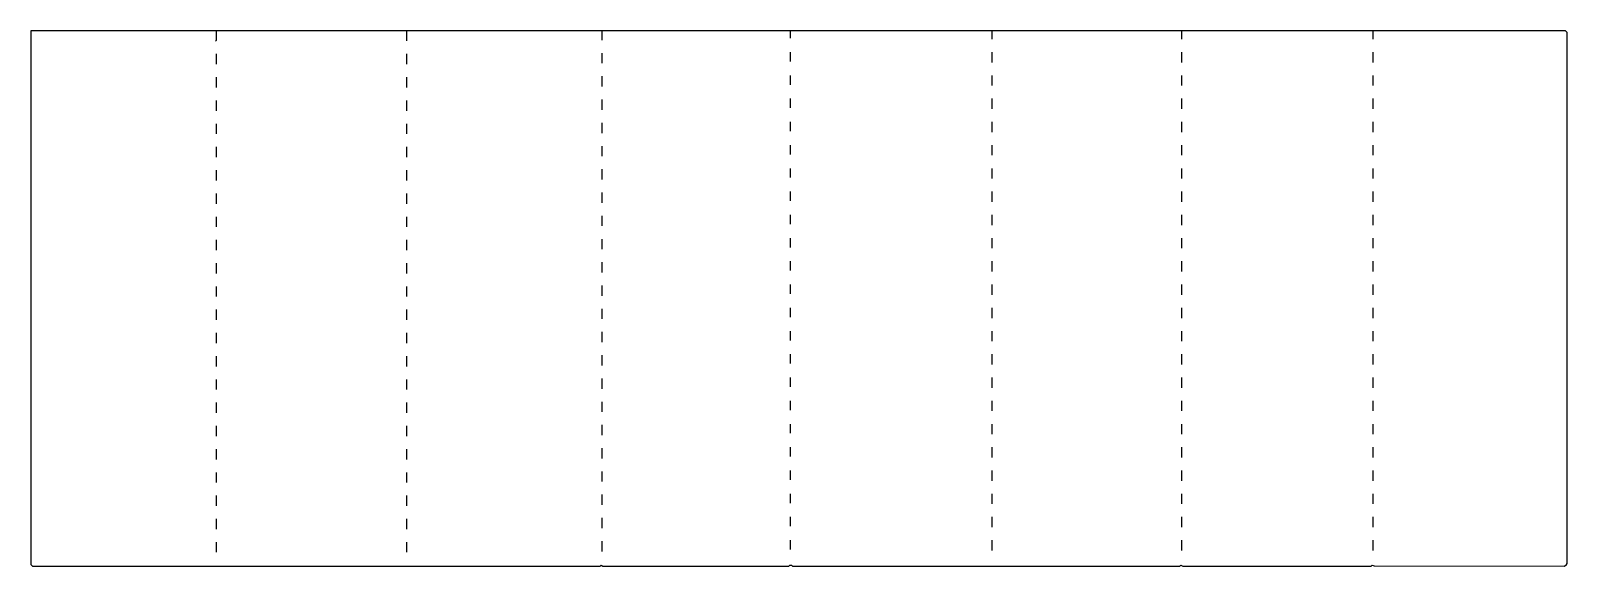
# Model space of a CAD drawing. Extents: x 85 to 1739, y 31 to 607.
import ezdxf

# ---------------------------------------------------------------- set-up
doc = ezdxf.new("R2010")
doc.units = 0
doc.layers.get('0').update_dxf_attribs({"linetype": 'CONTINUOUS'})

msp = doc.modelspace()

# ---------------------------------------------------------------- linework, layer by layer
at = {"color": 250, "linetype": 'CONTINUOUS'}
for points in [[(1736, 31), (1738, 33), (1739, 34), (1739, 605), (1737, 607), (85, 607), (85, 33), (87, 31), (698, 31), (699, 32), (701, 31), (901, 31), (902, 32), (904, 32), (905, 31), (1322, 31), (1323, 32), (1325, 31), (1528, 31), (1529, 32), (1531, 31.5), (1736, 31)], [(490, 596), (490, 607)], [(700, 597), (700, 607)], [(903, 599), (903, 607)], [(1120, 598), (1120, 607)], [(1530, 598), (1530, 607)], [(490, 571), (490, 582)], [(700, 572), (700, 583)], [(903, 574), (903, 584)], [(1120, 573), (1120, 584)], [(1530, 573), (1530, 584)], [(490, 546), (490, 557)], [(700, 547), (700, 558)], [(903, 549), (903, 559)], [(1120, 548), (1120, 559)], [(1530, 548), (1530, 559)], [(490, 521), (490, 532)], [(700, 522), (700, 533)], [(903, 524), (903, 534)], [(1120, 523), (1120, 534)], [(1530, 523), (1530, 534)], [(490, 496), (490, 507)], [(700, 497), (700, 508)], [(903, 499), (903, 509)], [(1120, 498), (1120, 509)], [(1530, 498), (1530, 509)], [(490, 471), (490, 482)], [(700, 472), (700, 483)], [(903, 474), (903, 484)], [(1120, 473), (1120, 484)], [(1530, 473), (1530, 484)], [(490, 446), (490, 457)], [(700, 447), (700, 458)], [(903, 449), (903, 459)], [(1120, 448), (1120, 459)], [(1530, 448), (1530, 459)], [(490, 421), (490, 432)], [(700, 422), (700, 433)], [(903, 424), (903, 434)], [(1120, 423), (1120, 434)], [(1530, 423), (1530, 434)], [(490, 396), (490, 407)], [(700, 397), (700, 408)], [(903, 399), (903, 409)], [(1120, 398), (1120, 409)], [(1530, 398), (1530, 409)], [(490, 371), (490, 382)], [(700, 372), (700, 383)], [(903, 374), (903, 384)], [(1120, 373), (1120, 384)], [(1530, 373), (1530, 384)], [(490, 346), (490, 357)], [(700, 347), (700, 358)], [(903, 349), (903, 359)], [(1120, 348), (1120, 359)], [(1530, 348), (1530, 359)], [(490, 321), (490, 332)], [(700, 322), (700, 333)], [(903, 324), (903, 334)], [(1120, 323), (1120, 334)], [(1530, 323), (1530, 334)], [(490, 296), (490, 307)], [(700, 297), (700, 308)], [(903, 299), (903, 309)], [(1120, 298), (1120, 309)], [(1530, 298), (1530, 309)], [(490, 271), (490, 282)], [(700, 272), (700, 283)], [(903, 274), (903, 284)], [(1120, 273), (1120, 284)], [(1530, 273), (1530, 284)], [(490, 246), (490, 257)], [(700, 247), (700, 258)], [(903, 249), (903, 259)], [(1120, 248), (1120, 259)], [(1530, 248), (1530, 259)], [(490, 221), (490, 232)], [(700, 222), (700, 233)], [(903, 224), (903, 234)], [(1120, 223), (1120, 234)], [(1530, 223), (1530, 234)], [(490, 196), (490, 207)], [(700, 197), (700, 208)], [(903, 199), (903, 209)], [(1120, 198), (1120, 209)], [(1530, 198), (1530, 209)], [(490, 171), (490, 182)], [(700, 172), (700, 183)], [(903, 174), (903, 184)], [(1120, 173), (1120, 184)], [(1530, 173), (1530, 184)], [(490, 146), (490, 157)], [(700, 147), (700, 158)], [(903, 149), (903, 159)], [(1120, 148), (1120, 159)], [(1530, 148), (1530, 159)], [(700, 122), (700, 133)], [(903, 124), (903, 134)], [(1120, 123), (1120, 134)], [(1530, 123), (1530, 134)], [(490, 121), (490, 132)], [(490, 96), (490, 107)], [(700, 97), (700, 108)], [(903, 99), (903, 109)], [(1120, 98), (1120, 109)], [(1530, 98), (1530, 109)], [(700, 72), (700, 83)], [(903, 74), (903, 84)], [(1120, 73), (1120, 84)], [(1530, 73), (1530, 84)], [(490, 71), (490, 82)], [(490, 46), (490, 57)], [(700, 47), (700, 58)], [(903, 49), (903, 59)], [(1120, 48), (1120, 59)], [(1530, 48), (1530, 59)]]:
    msp.add_lwpolyline(points, dxfattribs=at)
at = {"color": 251, "linetype": 'CONTINUOUS'}
for points in [[(284, 596), (285, 597), (285, 607)], [(1324, 598), (1324, 607)], [(285, 571), (285, 582)], [(1324, 573), (1324, 584)], [(285, 546), (285, 557)], [(1324, 548), (1324, 559)], [(285, 521), (285, 532)], [(1324, 523), (1324, 534)], [(285, 496), (285, 507)], [(1324, 498), (1324, 509)], [(285, 471), (285, 482)], [(1324, 473), (1324, 484)], [(285, 446), (285, 457)], [(1324, 448), (1324, 459)], [(285, 421), (285, 432)], [(1324, 423), (1324, 434)], [(285, 396), (285, 407)], [(1324, 398), (1324, 409)], [(285, 371), (285, 382)], [(1324, 373), (1324, 384)], [(285, 346), (285, 357)], [(1324, 348), (1324, 359)], [(285, 321), (285, 332)], [(1324, 323), (1324, 334)], [(285, 296), (285, 307)], [(1324, 298), (1324, 309)], [(285, 271), (285, 282)], [(1324, 273), (1324, 284)], [(285, 246), (285, 257)], [(1324, 248), (1324, 259)], [(285, 221), (285, 232)], [(1324, 223), (1324, 234)], [(285, 196), (285, 207)], [(1324, 198), (1324, 209)], [(285, 171), (285, 182)], [(1324, 173), (1324, 184)], [(285, 146), (285, 157)], [(1324, 148), (1324, 159)], [(1324, 123), (1324, 134)], [(285, 121), (285, 132)], [(285, 96), (285, 107)], [(1324, 98), (1324, 109)], [(1324, 73), (1324, 84)], [(285, 71), (285, 82)], [(285, 46), (285, 57)], [(1324, 48), (1324, 59)]]:
    msp.add_lwpolyline(points, dxfattribs=at)

doc.saveas('drawing.dxf')
